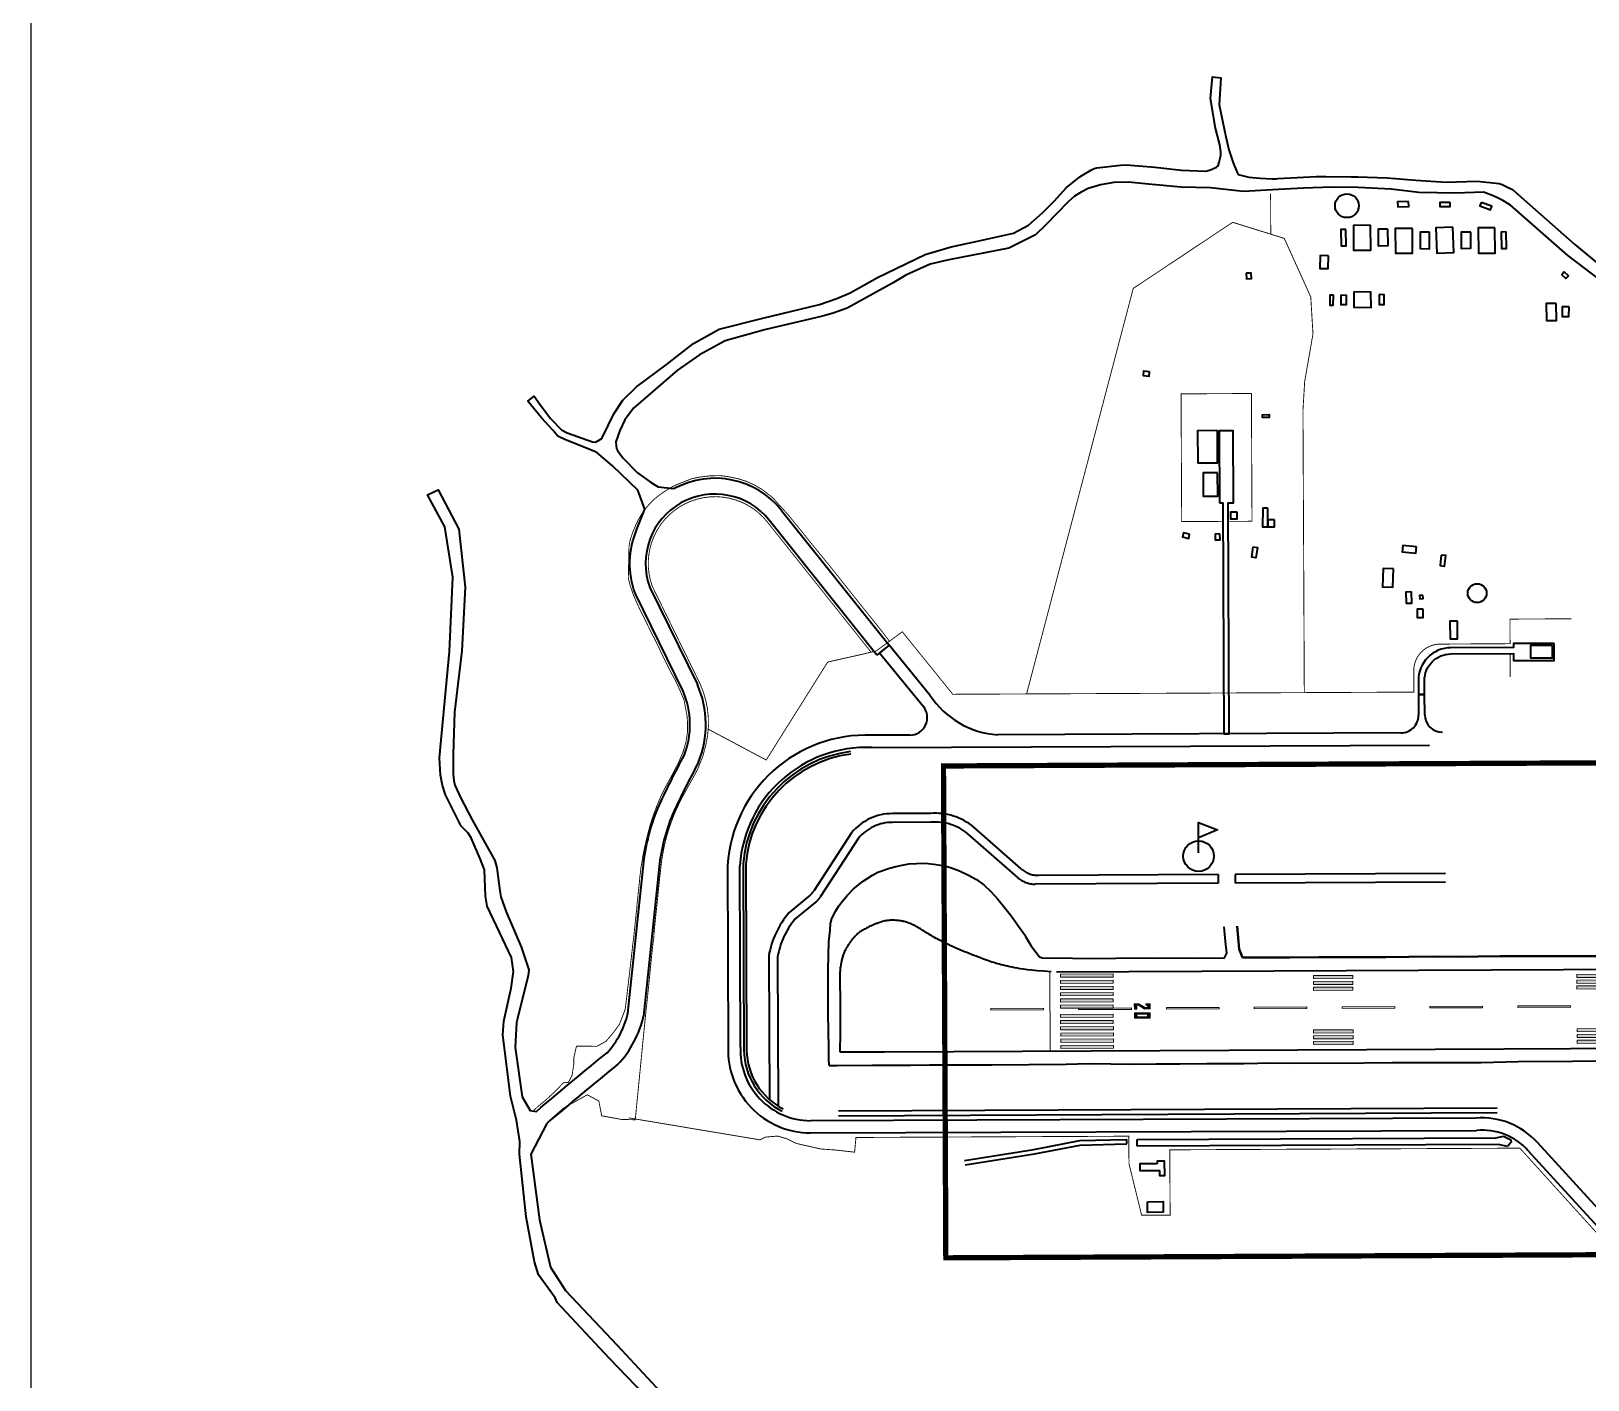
# Model space of a CAD drawing. Header units: metres. Extents: x 428 to 3974, y -4076 to 3914.
# Drawn here: x 1046.403 to 1047.17, y -4051.574 to -4050.909 of the extents above; entities that cross this region are included whole.
import ezdxf

# ---------------------------------------------------------------- set-up
doc = ezdxf.new("R2010")
doc.units = ezdxf.units.M
doc.header["$MEASUREMENT"] = 0
for name, pattern in [('CONTINOUS', [0]), ('DASHED', [0.75, 0.5, -0.25]), ('HIDDEN', [9.525, 6.35, -3.175])]:
    doc.linetypes.add(name, pattern=pattern)
for name, color, linetype, lineweight in [('C-BLDG', 253, 'Continuous', 5), ('C-CLER-AERO', 253, 'Continuous', 5), ('C-EQPM-NAVD', 253, 'Continuous', 5), ('C-FENC-AIRF-SECU', 253, 'DASHED', 0), ('C-NTWK-WATR-AIRF', 253, 'HIDDEN', 0), ('C-ROAD-AIRF', 253, 'Continuous', 5), ('C-ROAD-LAND', 253, 'Continuous', 9), ('C-RUNN', 253, 'Continuous', 5), ('C-RUNN-MARK', 253, 'Continuous', 0), ('C-RUNW-IDEN', 253, 'Continuous', 0), ('C-RUNW-MARK', 252, 'Continuous', 20), ('C-SHLD', 253, 'Continuous', 5)]:
    doc.layers.add(name, color=color, linetype=linetype, lineweight=lineweight)
doc.styles.add('ADPI R', font='swiss.ttf')
doc.linetypes.add('OLS', pattern='A,4,-2,4,-2,["OLS",ADPI R,S=1.2,R=0,X=-1.7,Y=-0.5],-2,4,-2,4,-2', length=26)

# ---------------------------------------------------------------- blocks, each defined once
blk = doc.blocks.new('Sup 2400m-flat-1')
at = {"layer": 'C-RUNW-MARK'}
h = blk.add_hatch(color=256, dxfattribs=at)
h.paths.add_polyline_path([(172.5, 19.65), (172.5, 17.85), (150, 17.85), (150, 19.65)])
h.paths.add_polyline_path([(150, 16.35), (150, 14.55), (172.5, 14.55), (172.5, 16.35)])
h.paths.add_polyline_path([(172.5, 13.05), (172.5, 11.25), (150, 11.25), (150, 13.05)])
h = blk.add_hatch(color=256, dxfattribs=at)
h.paths.add_polyline_path([(322.5, 19.65), (322.5, 17.85), (300, 17.85), (300, 19.65)])
h.paths.add_polyline_path([(300, 16.35), (300, 14.55), (322.5, 14.55), (322.5, 16.35)])
h.paths.add_polyline_path([(322.5, 13.05), (322.5, 11.25), (300, 11.25), (300, 13.05)])
h = blk.add_hatch(color=256, dxfattribs=at)
h.paths.add_polyline_path([(922.5, -13.05), (922.5, -11.25), (900, -11.25), (900, -13.05)])
h.paths.add_polyline_path([(922.5, 13.05), (922.5, 11.25), (900, 11.25), (900, 13.05)])
h.paths.add_polyline_path([(772.5, -13.05), (772.5, -11.25), (750, -11.25), (750, -13.05)])
h.paths.add_polyline_path([(772.5, 13.05), (772.5, 11.25), (750, 11.25), (750, 13.05)])
h.paths.add_polyline_path([(622.5, -16.35), (622.5, -14.55), (600, -14.55), (600, -16.35)])
h.paths.add_polyline_path([(600, -13.05), (600, -11.25), (622.5, -11.25), (622.5, -13.05)])
h.paths.add_polyline_path([(622.5, 16.35), (622.5, 14.55), (600, 14.55), (600, 16.35)])
h.paths.add_polyline_path([(600, 13.05), (600, 11.25), (622.5, 11.25), (622.5, 13.05)])
h = blk.add_hatch(color=256, dxfattribs=at)
h.paths.add_polyline_path([(172.5, -19.65), (172.5, -17.85), (150, -17.85), (150, -19.65)])
h.paths.add_polyline_path([(150, -16.35), (150, -14.55), (172.5, -14.55), (172.5, -16.35)])
h.paths.add_polyline_path([(172.5, -13.05), (172.5, -11.25), (150, -11.25), (150, -13.05)])
h = blk.add_hatch(color=256, dxfattribs=at)
h.paths.add_polyline_path([(322.5, -19.65), (322.5, -17.85), (300, -17.85), (300, -19.65)])
h.paths.add_polyline_path([(300, -16.35), (300, -14.55), (322.5, -14.55), (322.5, -16.35)])
h.paths.add_polyline_path([(322.5, -13.05), (322.5, -11.25), (300, -11.25), (300, -13.05)])
for points in [[(172.5, 19.65), (172.5, 17.85), (150, 17.85), (150, 19.65)], [(322.5, 19.65), (322.5, 17.85), (300, 17.85), (300, 19.65)], [(150, 16.35), (150, 14.55), (172.5, 14.55), (172.5, 16.35)], [(172.5, 13.05), (172.5, 11.25), (150, 11.25), (150, 13.05)], [(300, 16.35), (300, 14.55), (322.5, 14.55), (322.5, 16.35)], [(322.5, 13.05), (322.5, 11.25), (300, 11.25), (300, 13.05)], [(622.5, 16.35), (622.5, 14.55), (600, 14.55), (600, 16.35)], [(600, 13.05), (600, 11.25), (622.5, 11.25), (622.5, 13.05)], [(772.5, 13.05), (772.5, 11.25), (750, 11.25), (750, 13.05)], [(922.5, 13.05), (922.5, 11.25), (900, 11.25), (900, 13.05)], [(172.5, -13.05), (172.5, -11.25), (150, -11.25), (150, -13.05)], [(150, -16.35), (150, -14.55), (172.5, -14.55), (172.5, -16.35)], [(322.5, -13.05), (322.5, -11.25), (300, -11.25), (300, -13.05)], [(300, -16.35), (300, -14.55), (322.5, -14.55), (322.5, -16.35)], [(600, -13.05), (600, -11.25), (622.5, -11.25), (622.5, -13.05)], [(622.5, -16.35), (622.5, -14.55), (600, -14.55), (600, -16.35)], [(772.5, -13.05), (772.5, -11.25), (750, -11.25), (750, -13.05)], [(922.5, -13.05), (922.5, -11.25), (900, -11.25), (900, -13.05)], [(172.5, -19.65), (172.5, -17.85), (150, -17.85), (150, -19.65)], [(322.5, -19.65), (322.5, -17.85), (300, -17.85), (300, -19.65)]]:
    blk.add_lwpolyline(points, close=True, dxfattribs=at)
blk = doc.blocks.new('ID PISTE - 20-flat-1')
at = {"layer": 'C-RUNW-MARK'}
h = blk.add_hatch(color=256, dxfattribs=at)
h.paths.add_polyline_path([(57, -1.1), (48, -1.1), (48, -4.1), (57, -4.1)])
h.paths.add_polyline_path([(55.5, -3.3), (55.5, -1.9), (49.5, -1.9), (49.5, -3.3)], flags=16)
h.paths.add_polyline_path([(57, 4.1), (57, 1.1), (53.87, 1.1), (50.37, 3.3), (49.5, 3.3), (49.5, 1.1), (48, 1.1), (48, 4.1), (50.6, 4.1), (54.1, 1.9), (55.5, 1.9), (55.5, 3.3), (54.6, 3.3), (54.6, 4.1)])
at = {"layer": 'C-RUNW-MARK', "flags": 128}
for points in [[(57, 4.1), (57, 1.1), (53.87, 1.1), (50.37, 3.3), (49.5, 3.3), (49.5, 1.1), (48, 1.1), (48, 4.1), (50.6, 4.1), (54.1, 1.9), (55.5, 1.9), (55.5, 3.3), (54.6, 3.3), (54.6, 4.1)], [(57, -1.1), (48, -1.1), (48, -4.1), (57, -4.1)], [(55.5, -3.3), (55.5, -1.9), (49.5, -1.9), (49.5, -3.3)]]:
    blk.add_lwpolyline(points, close=True, dxfattribs=at)
blk = doc.blocks.new('*U20')
at = {"layer": 'C-RUNN-MARK'}
for points in [[(634796.71, 3066311.85), (634785.77, 3066283.92), (634786.61, 3066283.59), (634797.55, 3066311.52)], [(634778.47, 3066265.29), (634767.52, 3066237.36), (634768.36, 3066237.03), (634779.31, 3066264.97)], [(634761.06, 3066218.41), (634760.23, 3066218.74), (634749.28, 3066190.81), (634750.12, 3066190.48)], [(634742.82, 3066171.86), (634741.98, 3066172.19), (634731.04, 3066144.26), (634731.88, 3066143.93)], [(634724.58, 3066125.31), (634723.74, 3066125.64), (634712.8, 3066097.7), (634713.63, 3066097.37)], [(634706.34, 3066078.75), (634705.5, 3066079.08), (634694.55, 3066051.15), (634695.39, 3066050.82)], [(634688.09, 3066032.2), (634687.25, 3066032.53), (634676.31, 3066004.6), (634677.15, 3066004.27)]]:
    blk.add_hatch(color=256, dxfattribs=at).paths.add_polyline_path(points)
for points in [[(634796.71, 3066311.85), (634785.77, 3066283.92), (634786.61, 3066283.59), (634797.55, 3066311.52)], [(634778.47, 3066265.29), (634767.52, 3066237.36), (634768.36, 3066237.03), (634779.31, 3066264.97)], [(634760.23, 3066218.74), (634749.28, 3066190.81), (634750.12, 3066190.48), (634761.06, 3066218.41)], [(634741.98, 3066172.19), (634731.04, 3066144.26), (634731.88, 3066143.93), (634742.82, 3066171.86)], [(634723.74, 3066125.64), (634712.8, 3066097.7), (634713.63, 3066097.37), (634724.58, 3066125.31)], [(634705.5, 3066079.08), (634694.55, 3066051.15), (634695.39, 3066050.82), (634706.34, 3066078.75)], [(634687.25, 3066032.53), (634676.31, 3066004.6), (634677.15, 3066004.27), (634688.09, 3066032.2)]]:
    blk.add_lwpolyline(points, close=True, dxfattribs=at)
blk = doc.blocks.new('SEUIL 45-flat-2')
at = {"layer": 'C-RUNW-IDEN'}
h = blk.add_hatch(color=256, dxfattribs=at)
h.paths.add_polyline_path([(36, -21.18), (6, -21.18), (6, -19.41), (36, -19.41)])
h.paths.add_polyline_path([(36, -14.12), (6, -14.12), (6, -12.35), (36, -12.35)])
h.paths.add_polyline_path([(6, -10.59), (36, -10.59), (36, -8.82), (6, -8.82)])
h.paths.add_polyline_path([(36, -7.06), (6, -7.06), (6, -5.29), (36, -5.29)])
h.paths.add_polyline_path([(36, -3.53), (6, -3.53), (6, -1.76), (36, -1.76)])
h.paths.add_polyline_path([(6, -17.65), (6, -15.88), (36, -15.88), (36, -17.65)])
h.paths.add_polyline_path([(36, 21.18), (6, 21.18), (6, 19.41), (36, 19.41)])
h.paths.add_polyline_path([(36, 14.12), (6, 14.12), (6, 12.35), (36, 12.35)])
h.paths.add_polyline_path([(6, 10.59), (36, 10.59), (36, 8.82), (6, 8.82)])
h.paths.add_polyline_path([(36, 7.06), (6, 7.06), (6, 5.29), (36, 5.29)])
h.paths.add_polyline_path([(36, 3.53), (6, 3.53), (6, 1.76), (36, 1.76)])
h.paths.add_polyline_path([(6, 17.65), (6, 15.88), (36, 15.88), (36, 17.65)])
blk.add_line((0, -22.5), (0, 22.5), dxfattribs=at)
for points in [[(36, 21.18), (6, 21.18), (6, 19.41), (36, 19.41)], [(6, 17.65), (6, 15.88), (36, 15.88), (36, 17.65)], [(36, 14.12), (6, 14.12), (6, 12.35), (36, 12.35)], [(6, 10.59), (36, 10.59), (36, 8.82), (6, 8.82)], [(36, 7.06), (6, 7.06), (6, 5.29), (36, 5.29)], [(36, 3.53), (6, 3.53), (6, 1.76), (36, 1.76)], [(36, -3.53), (6, -3.53), (6, -1.76), (36, -1.76)], [(36, -7.06), (6, -7.06), (6, -5.29), (36, -5.29)], [(6, -10.59), (36, -10.59), (36, -8.82), (6, -8.82)], [(36, -14.12), (6, -14.12), (6, -12.35), (36, -12.35)], [(6, -17.65), (6, -15.88), (36, -15.88), (36, -17.65)], [(36, -21.18), (6, -21.18), (6, -19.41), (36, -19.41)]]:
    blk.add_lwpolyline(points, close=True, dxfattribs=at)

msp = doc.modelspace()

# ---------------------------------------------------------------- linework, layer by layer
msp.add_line((1046.40254, -4073.45095), (1046.40254, -4046.95648))
at = {"layer": 'C-BLDG', "lineweight": 40}
for points in [[(1047.08195, -4050.99294), (1047.07658, -4050.9931), (1047.07666, -4050.99554), (1047.08203, -4050.99538)], [(1047.10249, -4050.9934), (1047.09733, -4050.99345), (1047.09735, -4050.99542), (1047.1025, -4050.99537)], [(1047.11778, -4050.99333), (1047.11716, -4050.99504), (1047.12238, -4050.99693), (1047.123, -4050.99522)], [(1047.06326, -4051.00464), (1047.05478, -4051.00471), (1047.05488, -4051.01694), (1047.06336, -4051.01688)], [(1047.07179, -4051.00651), (1047.0669, -4051.00657), (1047.067, -4051.01469), (1047.07189, -4051.01463)], [(1047.08393, -4051.00614), (1047.07543, -4051.00614), (1047.07544, -4051.01844), (1047.08393, -4051.01843)], [(1047.10387, -4051.00552), (1047.09546, -4051.00582), (1047.09591, -4051.0184), (1047.10431, -4051.0181)], [(1047.12457, -4051.00589), (1047.11637, -4051.00592), (1047.11642, -4051.01835), (1047.12462, -4051.01832)], [(1047.05106, -4051.00666), (1047.04858, -4051.0067), (1047.04871, -4051.01482), (1047.0512, -4051.01478)], [(1047.09237, -4051.00807), (1047.08773, -4051.00804), (1047.08767, -4051.01613), (1047.0923, -4051.01616)], [(1047.1127, -4051.00795), (1047.10784, -4051.00797), (1047.10787, -4051.01599), (1047.11273, -4051.01597)], [(1047.13007, -4051.00792), (1047.12764, -4051.00797), (1047.12779, -4051.01606), (1047.13022, -4051.01602)], [(1047.04248, -4051.01962), (1047.03837, -4051.01952), (1047.03822, -4051.02587), (1047.04233, -4051.02597)], [(1047.00181, -4051.02829), (1047.00205, -4051.03104), (1047.00456, -4051.03094), (1047.0043, -4051.02819)], [(1047.15879, -4051.02765), (1047.1575, -4051.02898), (1047.15949, -4051.0309), (1047.16078, -4051.02957)], [(1047.04492, -4051.0391), (1047.04313, -4051.03908), (1047.04306, -4051.04396), (1047.04485, -4051.04394)], [(1047.04877, -4051.03899), (1047.05127, -4051.03904), (1047.05116, -4051.04393), (1047.04868, -4051.04388)], [(1047.05495, -4051.03751), (1047.05505, -4051.04501), (1047.06352, -4051.04516), (1047.06342, -4051.03766)], [(1047.06739, -4051.03879), (1047.0674, -4051.04367), (1047.06992, -4051.04373), (1047.06991, -4051.03885)], [(1047.15481, -4051.0432), (1047.14985, -4051.04324), (1047.14993, -4051.05157), (1047.15489, -4051.05152)], [(1047.16111, -4051.04488), (1047.15771, -4051.04487), (1047.1577, -4051.04958), (1047.1611, -4051.04959)], [(1046.95409, -4051.07666), (1046.95388, -4051.07914), (1046.95114, -4051.07891), (1046.95135, -4051.07637)], [(1047.00995, -4051.09806), (1047.01325, -4051.09801), (1047.01325, -4051.0994), (1047.00995, -4051.09944), (1047.00993, -4051.09806)], [(1046.98768, -4051.10588), (1046.97789, -4051.10598), (1046.97796, -4051.12184), (1046.98776, -4051.12173)], [(1046.98777, -4051.12667), (1046.98058, -4051.12674), (1046.98066, -4051.13827), (1046.98785, -4051.1382)], [(1047.01261, -4051.14415), (1047.01002, -4051.1441), (1047.00997, -4051.15327), (1047.01256, -4051.15332)], [(1046.99735, -4051.14613), (1046.9941, -4051.14618), (1046.9941, -4051.1494), (1046.99735, -4051.14936)], [(1047.01578, -4051.14997), (1047.01258, -4051.14997), (1047.01256, -4051.15332), (1047.01578, -4051.15333)], [(1046.97398, -4051.157), (1046.97102, -4051.1563), (1046.97054, -4051.15832), (1046.9735, -4051.15902), (1046.97398, -4051.157)], [(1046.98894, -4051.15687), (1046.9866, -4051.15688), (1046.98662, -4051.1597), (1046.98896, -4051.15969)], [(1047.00538, -4051.16318), (1047.00745, -4051.16349), (1047.0067, -4051.16863), (1047.00463, -4051.16833)], [(1047.0858, -4051.16326), (1047.07911, -4051.16263), (1047.07882, -4051.16567), (1047.08551, -4051.16631)], [(1047.09808, -4051.16733), (1047.09757, -4051.17247), (1047.09976, -4051.17269), (1047.10027, -4051.16755)], [(1047.07449, -4051.174), (1047.0694, -4051.17385), (1047.06912, -4051.18295), (1047.07421, -4051.1831)], [(1047.08339, -4051.18542), (1047.08057, -4051.18551), (1047.08075, -4051.19107), (1047.08357, -4051.19098)], [(1047.08896, -4051.18709), (1047.08742, -4051.18724), (1047.08758, -4051.18884), (1047.08912, -4051.18869)], [(1047.08915, -4051.194), (1047.08624, -4051.194), (1047.08624, -4051.19814), (1047.08915, -4051.19814)], [(1047.10604, -4051.19988), (1047.1024, -4051.19989), (1047.10242, -4051.20851), (1047.10606, -4051.20851)], [(1047.15289, -4051.21189), (1047.14205, -4051.21195), (1047.1421, -4051.21799), (1047.15293, -4051.21792)], [(1046.95793, -4051.4675), (1046.94943, -4051.46757), (1046.94946, -4051.47086), (1046.95918, -4051.47079), (1046.95919, -4051.47321), (1046.96167, -4051.47319), (1046.9616, -4051.46616), (1046.95792, -4051.4662)], [(1046.95313, -4051.48628), (1046.96089, -4051.48614), (1046.96098, -4051.49129), (1046.95322, -4051.49143)]]:
    msp.add_lwpolyline(points, close=True, dxfattribs=at)
for centre, radius in [((1047.05157, -4050.99497), 0.00588), ((1047.1158, -4051.18607), 0.00464)]:
    msp.add_circle(centre, radius, dxfattribs=at)
at = {"layer": 'C-CLER-AERO', "linetype": 'OLS', "lineweight": 40, "const_width": 0.0026, "flags": 128}
msp.add_lwpolyline([(1046.85256, -4051.27128), (1049.49505, -4051.25876), (1049.49624, -4051.50134), (1046.85371, -4051.51387), (1046.85256, -4051.27128)], close=True, dxfattribs=at)
at = {"layer": 'C-CLER-AERO', "linetype": 'OLS', "lineweight": 40, "ltscale": 5, "const_width": 0.0026, "flags": 128}
msp.add_lwpolyline([(1046.85374, -4051.51387), (1046.85256, -4051.27128)], dxfattribs=at)
at = {"layer": 'C-EQPM-NAVD', "linetype": 'CONTINOUS', "lineweight": 40, "ltscale": 2}
msp.add_lwpolyline([(1046.9784, -4051.31414), (1046.97833, -4051.29915), (1046.98773, -4051.30286), (1046.97836, -4051.30665)], dxfattribs=at)
msp.add_circle((1046.9784, -4051.31574), 0.00754, dxfattribs=at)
at = {"layer": 'C-FENC-AIRF-SECU', "lineweight": 40, "ltscale": 0.2, "const_width": 0.000433, "flags": 128}
for points in [[(1047.0139, -4050.98904), (1047.014, -4051.00901)], [(1046.89355, -4051.23576), (1046.94617, -4051.03575), (1046.99521, -4051.00315), (1047.02067, -4051.01109), (1047.03372, -4051.03996), (1047.03482, -4051.05815), (1047.03073, -4051.08161), (1047.02988, -4051.09579), (1047.03054, -4051.23527)], [(1046.99042, -4051.15065), (1046.97005, -4051.15075), (1046.96975, -4051.08776), (1047.00444, -4051.08759), (1047.00474, -4051.15059), (1046.99285, -4051.15065)], [(1046.82592, -4051.20977), (1046.82579, -4051.2096), (1046.82251, -4051.2053), (1046.81797, -4051.19961), (1046.81431, -4051.19501), (1046.81036, -4051.19012), (1046.80531, -4051.18377), (1046.79834, -4051.17498), (1046.79356, -4051.16908), (1046.78638, -4051.16032), (1046.78333, -4051.15647), (1046.77588, -4051.14733), (1046.76814, -4051.13881), (1046.76306, -4051.1349), (1046.75906, -4051.13258), (1046.75518, -4051.13086), (1046.7512, -4051.12959), (1046.74611, -4051.12856), (1046.74237, -4051.12808), (1046.73708, -4051.12821), (1046.73207, -4051.12885), (1046.72816, -4051.12966), (1046.72545, -4051.1308), (1046.72153, -4051.13232), (1046.71914, -4051.13339), (1046.71528, -4051.13573)], [(1046.70059, -4051.15295), (1046.70059, -4051.15295), (1046.69931, -4051.15599), (1046.698, -4051.15994), (1046.69743, -4051.16306), (1046.69711, -4051.17865), (1046.69791, -4051.1819), (1046.69956, -4051.18685), (1046.70162, -4051.19159), (1046.70393, -4051.19637), (1046.70623, -4051.20099), (1046.70857, -4051.20573), (1046.71097, -4051.21038), (1046.7132, -4051.21514), (1046.71555, -4051.21983), (1046.71781, -4051.22449), (1046.72035, -4051.22912), (1046.72251, -4051.23383), (1046.72458, -4051.23876), (1046.72606, -4051.24643), (1046.72625, -4051.24905), (1046.72635, -4051.25436), (1046.7255, -4051.25965), (1046.72403, -4051.26461), (1046.72187, -4051.26956), (1046.71945, -4051.27434), (1046.71569, -4051.28119), (1046.71332, -4051.28591), (1046.71126, -4051.29078), (1046.70941, -4051.29562), (1046.70784, -4051.30052), (1046.70651, -4051.30558), (1046.70532, -4051.31052), (1046.70478, -4051.31324), (1046.70423, -4051.31598), (1046.70388, -4051.3184), (1046.70333, -4051.3214), (1046.7031, -4051.32357), (1046.70276, -4051.32621), (1046.70256, -4051.32881), (1046.70196, -4051.33403), (1046.70175, -4051.33659), (1046.70142, -4051.33919), (1046.70124, -4051.34183), (1046.70094, -4051.34448), (1046.70039, -4051.34961), (1046.69987, -4051.35488), (1046.69921, -4051.36005), (1046.69864, -4051.36532), (1046.69803, -4051.37056), (1046.69743, -4051.37571), (1046.69679, -4051.38097), (1046.6962, -4051.38617), (1046.69554, -4051.39138), (1046.69272, -4051.39873), (1046.6896, -4051.40295), (1046.68613, -4051.40707), (1046.68157, -4051.40956), (1046.67154, -4051.40943)], [(1046.79544, -4051.22002), (1046.76511, -4051.26835), (1046.7363, -4051.25301)], [(1047.13212, -4051.22744), (1047.13206, -4051.21588)], [(1046.70052, -4051.44579), (1046.70439, -4051.40635), (1046.70503, -4051.39996), (1046.70545, -4051.39582), (1046.70586, -4051.39163), (1046.70628, -4051.38804), (1046.70682, -4051.38277), (1046.70731, -4051.3781), (1046.70776, -4051.37353), (1046.70826, -4051.36829), (1046.70878, -4051.36321), (1046.70923, -4051.35906), (1046.70971, -4051.35592), (1046.70982, -4051.35327), (1046.71051, -4051.34636), (1046.71112, -4051.34081), (1046.71153, -4051.33672), (1046.712, -4051.33207), (1046.71253, -4051.32683), (1046.71358, -4051.31774), (1046.71456, -4051.31218), (1046.71564, -4051.30736), (1046.71717, -4051.30213), (1046.71919, -4051.29656), (1046.72079, -4051.29269), (1046.72303, -4051.28799), (1046.72618, -4051.28217), (1046.72941, -4051.27645), (1046.73117, -4051.27312), (1046.73382, -4051.26667), (1046.73542, -4051.26057)], [(1046.67154, -4051.40943), (1046.67024, -4051.41516), (1046.67018, -4051.41864), (1046.66933, -4051.42402), (1046.66752, -4051.42731), (1046.66507, -4051.42757), (1046.66107, -4051.43173), (1046.65615, -4051.43629), (1046.65276, -4051.43899), (1046.65105, -4051.4406), (1046.65049, -4051.44095)], [(1046.65721, -4051.44691), (1046.66526, -4051.43994), (1046.67686, -4051.43346), (1046.68254, -4051.43649), (1046.68398, -4051.44383), (1046.69363, -4051.44559), (1046.70052, -4051.44579)], [(1047.20052, -4051.52999), (1047.13687, -4051.45978), (1046.96416, -4051.4606), (1046.96436, -4051.4928), (1046.9503, -4051.49287), (1046.94405, -4051.46738), (1046.94399, -4051.45388), (1046.80938, -4051.45451), (1046.80874, -4051.46175), (1046.79881, -4051.46065), (1046.79211, -4051.4602), (1046.78287, -4051.45811), (1046.78004, -4051.45747), (1046.77542, -4051.45519), (1046.77076, -4051.45381), (1046.76474, -4051.45433), (1046.7621, -4051.45568), (1046.69727, -4051.44485)]]:
    msp.add_lwpolyline(points, dxfattribs=at)
for points in [[(1046.70059, -4051.15295, -0.160558), (1046.71528, -4051.13573, -0.277427)], [(1046.81686, -4051.21517), (1046.76562, -4051.15088, 0.850716), (1046.70894, -4051.18273), (1046.73236, -4051.23048)], [(1046.79544, -4051.22002), (1046.8114, -4051.21645), (1046.81937, -4051.21458), (1046.83226, -4051.20511), (1046.85715, -4051.23593), (1047.0846, -4051.23485), (1047.08455, -4051.22424, -0.413852), (1047.09747, -4051.21119), (1047.13204, -4051.21098), (1047.13198, -4051.19885), (1047.16226, -4051.19871)], [(1046.73542, -4051.26057, 0.167366), (1046.73236, -4051.23048, -1.555973)]]:
    msp.add_lwpolyline(points, format="xyb", dxfattribs=at)
at = {"layer": 'C-NTWK-WATR-AIRF', "lineweight": 40}
for points in [[(1046.80665, -4051.26417, 0.355788), (1046.75372, -4051.31966), (1046.75415, -4051.41143, 0.278792), (1046.77296, -4051.44158, -4.011303)], [(1046.80682, -4051.26546, 0.355534), (1046.75502, -4051.31971), (1046.75545, -4051.41142, 0.278743), (1046.77355, -4051.44042, 0.278743)], [(1046.98798, -4051.32482), (1046.89945, -4051.32523, -0.183633), (1046.8908, -4051.32199), (1046.86745, -4051.30144, 0.197967), (1046.84619, -4051.29472), (1046.82735, -4051.29478, 0.225581), (1046.80721, -4051.30428), (1046.78871, -4051.33274, -0.07778), (1046.78603, -4051.33573), (1046.77631, -4051.34366, 0.129313), (1046.76636, -4051.36487), (1046.7667, -4051.43579)], [(1046.988, -4051.32915), (1046.89783, -4051.32957, -0.183633), (1046.88918, -4051.32633), (1046.86463, -4051.30473, 0.199195), (1046.84638, -4051.29905), (1046.82735, -4051.29911, 0.222976), (1046.81071, -4051.30685), (1046.79197, -4051.33567, -0.07778), (1046.78929, -4051.33866), (1046.77937, -4051.34675, 0.124443), (1046.7707, -4051.36526), (1046.77105, -4051.43901)]]:
    msp.add_lwpolyline(points, format="xyb", dxfattribs=at)
for points in [[(1046.98798, -4051.32482), (1046.988, -4051.32915)], [(1047.10015, -4051.32428), (1046.99641, -4051.32478)], [(1046.99641, -4051.32478), (1046.99643, -4051.32911)], [(1047.10017, -4051.32862), (1046.99643, -4051.32911)], [(1046.80079, -4051.44136), (1047.12569, -4051.43983)], [(1046.80081, -4051.44379), (1047.1257, -4051.44225)], [(1046.86285, -4051.46586), (1046.89709, -4051.46048), (1046.91975, -4051.45606), (1046.9428, -4051.45548), (1046.94296, -4051.45548)], [(1046.86319, -4051.468), (1046.89746, -4051.46261), (1046.91998, -4051.45822), (1046.94284, -4051.45764), (1046.94297, -4051.45764)], [(1046.94297, -4051.45764), (1046.94296, -4051.45548)]]:
    msp.add_lwpolyline(points, dxfattribs=at)
msp.add_lwpolyline([(1046.94811, -4051.45545), (1047.12495, -4051.45461), (1047.12875, -4051.45381), (1047.13247, -4051.45572), (1047.13264, -4051.45676), (1047.1307, -4051.45889), (1047.12624, -4051.45794), (1046.94812, -4051.45879), (1046.94811, -4051.45545)], close=True, dxfattribs=at)
at = {"layer": 'C-ROAD-AIRF', "lineweight": 40}
for p, q in [((1046.82572, -4051.2117), (1046.82098, -4051.21548)), ((1046.84588, -4051.23631), (1046.82572, -4051.2117)), ((1046.82098, -4051.21548), (1046.84264, -4051.24191)), ((1047.08988, -4051.23598), (1047.08685, -4051.236)), ((1047.08685, -4051.236), (1047.08689, -4051.24627)), ((1047.08993, -4051.24604), (1047.08988, -4051.23598)), ((1046.83597, -4051.25607), (1046.81739, -4051.25615)), ((1047.07827, -4051.25498), (1046.87924, -4051.25588)), ((1046.81727, -4051.26221), (1047.09234, -4051.26098)), ((1046.74606, -4051.3203), (1046.74634, -4051.4098)), ((1046.7524, -4051.40992), (1046.75212, -4051.32049)), ((1046.78691, -4051.4523), (1047.11543, -4051.45108)), ((1047.11513, -4051.44501), (1046.78692, -4051.44623)), ((1047.21218, -4051.52993), (1047.14551, -4051.45703)), ((1047.141, -4051.46109), (1047.204, -4051.52997))]:
    msp.add_line(p, q, dxfattribs=at)
msp.add_lwpolyline([(1046.98865, -4051.14158), (1046.99034, -4051.14157), (1046.99088, -4051.25537), (1046.99348, -4051.25536), (1046.99294, -4051.14156), (1046.99558, -4051.14155), (1046.99558, -4051.14068), (1046.99541, -4051.10602), (1046.98848, -4051.10606), (1046.98865, -4051.14158)], close=True, dxfattribs=at)
msp.add_lwpolyline([(1047.15374, -4051.21082), (1047.1337, -4051.21091), (1047.13371, -4051.21284), (1047.10277, -4051.21299, 0.414214), (1047.08681, -4051.22909), (1047.08685, -4051.236), (1047.08988, -4051.23598), (1047.08985, -4051.22908, -0.414214), (1047.10278, -4051.21602), (1047.13373, -4051.21588), (1047.13374, -4051.21934), (1047.15378, -4051.21925)], format="xyb", close=True, dxfattribs=at)
for centre, radius, start, end in [((1046.88203, -4051.21292), 0.04305, 212.9078, 266.28313), ((1046.83593, -4051.2474), 0.00866, 270.27146, 39.32902), ((1047.07823, -4051.24632), 0.00866, 270.25684, 0.27144), ((1047.0986, -4051.246), 0.00867, 180.29167, 270.22273), ((1046.81445, -4051.32462), 0.06853, 87.54211, 176.38502), ((1046.81445, -4051.32462), 0.06247, 87.41341, 176.20511), ((1046.78718, -4051.41143), 0.04087, 177.72111, 269.62235), ((1046.78718, -4051.41143), 0.03481, 177.51563, 269.57286), ((1047.11839, -4051.48118), 0.03631, 41.68377, 95.14836), ((1047.11839, -4051.48118), 0.03025, 41.61075, 95.6209)]:
    msp.add_arc(centre, radius, start, end, dxfattribs=at)
at = {"layer": 'C-ROAD-LAND', "lineweight": 40}
for p, q in [((1046.93663, -4050.98351), (1046.93, -4050.98462)), ((1046.94382, -4050.98343), (1046.93663, -4050.98351)), ((1046.95361, -4050.98437), (1046.94382, -4050.98343)), ((1046.9172, -4050.99022), (1046.91413, -4050.99313)), ((1046.92048, -4050.98822), (1046.9172, -4050.99022)), ((1046.92389, -4050.98645), (1046.92048, -4050.98822)), ((1046.93, -4050.98462), (1046.92389, -4050.98645)), ((1046.96982, -4050.98579), (1046.95361, -4050.98437)), ((1046.98432, -4050.98613), (1046.96982, -4050.98579)), ((1047.00062, -4050.98793), (1046.98432, -4050.98613)), ((1047.01491, -4050.98721), (1047.00062, -4050.98793)), ((1047.03002, -4050.98627), (1047.01491, -4050.98721)), ((1047.04422, -4050.98575), (1047.03002, -4050.98627)), ((1047.05703, -4050.986), (1047.04422, -4050.98575)), ((1047.07342, -4050.98688), (1047.05703, -4050.986)), ((1047.08711, -4050.98848), (1047.07342, -4050.98688)), ((1047.10511, -4050.98883), (1047.08711, -4050.98848)), ((1047.11907, -4050.98824), (1047.10511, -4050.98883)), ((1047.12108, -4050.98904), (1047.11907, -4050.98824)), ((1047.12291, -4050.98973), (1047.12108, -4050.98904)), ((1047.12556, -4050.99088), (1047.12291, -4050.98973)), ((1047.12851, -4050.9924), (1047.12556, -4050.99088)), ((1046.91413, -4050.99313), (1046.90289, -4051.00457)), ((1047.13227, -4050.99472), (1047.12851, -4050.9924)), ((1047.16042, -4051.01929), (1047.13227, -4050.99472)), ((1046.90289, -4051.00457), (1046.898, -4051.00925)), ((1046.898, -4051.00925), (1046.88479, -4051.01592)), ((1046.85515, -4051.02167), (1046.84603, -4051.02377)), ((1046.88479, -4051.01592), (1046.85515, -4051.02167)), ((1047.18432, -4051.03756), (1047.16042, -4051.01929)), ((1046.834, -4051.02923), (1046.82742, -4051.03321)), ((1046.84603, -4051.02377), (1046.834, -4051.02923)), ((1046.82742, -4051.03321), (1046.80499, -4051.04542)), ((1046.79292, -4051.04942), (1046.76429, -4051.05625)), ((1046.79808, -4051.04804), (1046.79292, -4051.04942)), ((1046.80499, -4051.04542), (1046.79808, -4051.04804)), ((1046.76429, -4051.05625), (1046.74494, -4051.06153)), ((1046.74494, -4051.06153), (1046.73223, -4051.06851)), ((1046.73223, -4051.06851), (1046.72138, -4051.0761)), ((1046.72138, -4051.0761), (1046.6996, -4051.09489)), ((1046.6996, -4051.09489), (1046.69544, -4051.1005)), ((1046.69289, -4051.10582), (1046.69102, -4051.11136)), ((1046.69544, -4051.1005), (1046.69289, -4051.10582)), ((1046.69102, -4051.11136), (1046.69107, -4051.11334)), ((1046.69107, -4051.11334), (1046.69132, -4051.11466)), ((1046.69132, -4051.11466), (1046.69173, -4051.11575)), ((1046.69173, -4051.11575), (1046.69434, -4051.11926)), ((1046.69434, -4051.11926), (1046.70155, -4051.12666)), ((1046.70155, -4051.12666), (1046.70848, -4051.13167)), ((1046.70848, -4051.13167), (1046.71187, -4051.13364)), ((1046.71187, -4051.13364), (1046.71936, -4051.13438)), ((1046.71936, -4051.13438), (1046.72005, -4051.13435)), ((1046.81963, -4051.21656), (1046.76664, -4051.15007)), ((1046.77273, -4051.14521), (1046.82572, -4051.2117)), ((1046.70774, -4051.18324), (1046.73119, -4051.23105)), ((1046.82572, -4051.2117), (1046.81963, -4051.21656)), ((1046.71249, -4051.31944), (1046.70459, -4051.39466)), ((1046.65692, -4051.44756), (1046.64909, -4051.46271)), ((1046.64909, -4051.46271), (1046.65323, -4051.49517)), ((1046.65323, -4051.49517), (1046.65736, -4051.51293)), ((1046.65736, -4051.51293), (1046.65872, -4051.51854)), ((1046.65872, -4051.51854), (1046.66609, -4051.52991)), ((1046.66609, -4051.52991), (1046.69157, -4051.55697)), ((1046.69157, -4051.55697), (1046.72478, -4051.59259))]:
    msp.add_line(p, q, dxfattribs=at)
msp.add_lwpolyline([(1046.72197, -4051.59905), (1046.68777, -4051.56354), (1046.66208, -4051.53583), (1046.66103, -4051.53366), (1046.65274, -4051.52233), (1046.65085, -4051.51584), (1046.6467, -4051.4936), (1046.64349, -4051.46269), (1046.64363, -4051.45646), (1046.64195, -4051.44603), (1046.639, -4051.43417), (1046.6359, -4051.40911), (1046.63524, -4051.40398), (1046.63576, -4051.39721), (1046.63939, -4051.38083), (1046.64053, -4051.37261), (1046.63948, -4051.36576), (1046.63349, -4051.35326), (1046.62745, -4051.34038), (1046.62666, -4051.33544), (1046.62613, -4051.32245), (1046.6242, -4051.31744), (1046.61965, -4051.30674), (1046.61814, -4051.30449), (1046.61632, -4051.30262), (1046.61467, -4051.30099), (1046.60696, -4051.28549), (1046.60548, -4051.28089), (1046.60446, -4051.2758), (1046.60402, -4051.26733), (1046.60897, -4051.21486), (1046.61049, -4051.1782), (1046.60655, -4051.15333), (1046.59798, -4051.13748), (1046.6033, -4051.13504), (1046.61346, -4051.15453), (1046.61662, -4051.18303), (1046.61505, -4051.21453), (1046.61139, -4051.24482), (1046.61075, -4051.26543), (1046.61075, -4051.27527), (1046.61103, -4051.27846), (1046.61149, -4051.28067), (1046.61455, -4051.28718), (1046.62, -4051.29777), (1046.63126, -4051.31793), (1046.63219, -4051.32158), (1046.63367, -4051.33288), (1046.63429, -4051.33587), (1046.63681, -4051.34316), (1046.64422, -4051.36052), (1046.64798, -4051.37186), (1046.64763, -4051.37457), (1046.6424, -4051.39588), (1046.64197, -4051.39788), (1046.64128, -4051.41012), (1046.64468, -4051.4344), (1046.64874, -4051.44116), (1046.65185, -4051.44163), (1046.65185, -4051.44163), (1046.65185, -4051.44163), (1046.65185, -4051.44163, -0.007452), (1046.68666, -4051.4127, 0.129303), (1046.69689, -4051.39338), (1046.70474, -4051.31855, -0.070954), (1046.71241, -4051.29053, -0.015194), (1046.72468, -4051.26614, 0.196368), (1046.72411, -4051.23431), (1046.70058, -4051.18633, -0.196569), (1046.70138, -4051.15453), (1046.70526, -4051.14467), (1046.70176, -4051.13528), (1046.68922, -4051.12322), (1046.68157, -4051.1167), (1046.67811, -4051.11516), (1046.66617, -4051.11037), (1046.66239, -4051.10855), (1046.65986, -4051.10568), (1046.65432, -4051.09952), (1046.64752, -4051.09138), (1046.65071, -4051.08888), (1046.6534, -4051.09292), (1046.6588, -4051.09991), (1046.66413, -4051.10553), (1046.66702, -4051.10691), (1046.67949, -4051.1115), (1046.68069, -4051.11156), (1046.68125, -4051.11135), (1046.68323, -4051.11026), (1046.68409, -4051.10974), (1046.68437, -4051.10914), (1046.68989, -4051.09759), (1046.69434, -4051.09093), (1046.70117, -4051.08423), (1046.71582, -4051.07348), (1046.72925, -4051.06292), (1046.74192, -4051.05583), (1046.76338, -4051.05049), (1046.79145, -4051.0437), (1046.8, -4051.04069), (1046.80646, -4051.03793), (1046.81996, -4051.03036), (1046.84349, -4051.01895), (1046.85636, -4051.01519), (1046.86942, -4051.01244), (1046.8871, -4051.00848), (1046.89447, -4051.00454), (1046.9016, -4050.99825), (1046.90738, -4050.99256), (1046.913, -4050.9862), (1046.91983, -4050.98065), (1046.92106, -4050.97989), (1046.92565, -4050.97728), (1046.92692, -4050.97663), (1046.9282, -4050.97631), (1046.93992, -4050.97492), (1046.94279, -4050.97479), (1046.95678, -4050.97598), (1046.9699, -4050.97746), (1046.98198, -4050.97799), (1046.98429, -4050.97724), (1046.98583, -4050.97665), (1046.98715, -4050.97596), (1046.98802, -4050.97537), (1046.9886, -4050.97343), (1046.98933, -4050.97015), (1046.98941, -4050.96844), (1046.98884, -4050.96492), (1046.98667, -4050.95667), (1046.98424, -4050.94202), (1046.98531, -4050.93134), (1046.98936, -4050.93198), (1046.98858, -4050.94517), (1046.99184, -4050.96104), (1046.99334, -4050.96739), (1046.99545, -4050.9739), (1046.9973, -4050.97831), (1046.99784, -4050.97955), (1046.99982, -4050.98007), (1047.00325, -4050.9809), (1047.00879, -4050.98137), (1047.01453, -4050.98168), (1047.01671, -4050.98167), (1047.01751, -4050.98162), (1047.03651, -4050.9806), (1047.04108, -4050.98063), (1047.05363, -4050.98079), (1047.05699, -4050.98074), (1047.0714, -4050.98126), (1047.08552, -4050.98244), (1047.10048, -4050.98336), (1047.11584, -4050.98284), (1047.12665, -4050.98402), (1047.12806, -4050.9845), (1047.13076, -4050.98577), (1047.13323, -4050.98694), (1047.16393, -4051.01406), (1047.1869, -4051.03307)], format="xyb", dxfattribs=at)
for centre, radius, start, end in [((1046.73987, -4051.17141), 0.04203, 38.55477, 118.1357), ((1046.73987, -4051.17141), 0.03423, 38.55477, 200.22369), ((1046.68544, -4051.25093), 0.04988, 338.21806, 23.4861), ((1047.11984, -4051.48026), 0.44165, 151.48765, 155.01689), ((1046.80678, -4051.33141), 0.09504, 156.64275, 172.7664), ((1046.65504, -4051.3836), 0.05077, 316.69966, 347.42527), ((1047.63987, -4052.59504), 1.51093, 128.8548, 130.58371)]:
    msp.add_arc(centre, radius, start, end, dxfattribs=at)
at = {"layer": 'C-RUNN', "lineweight": 40, "ltscale": 0.1}
msp.add_lwpolyline([(1046.90574, -4051.37284), (1046.902, -4051.37256), (1046.89884, -4051.37229), (1046.89618, -4051.37203), (1046.89394, -4051.37178), (1046.89205, -4051.37153), (1046.89044, -4051.37129), (1046.88902, -4051.37105), (1046.88773, -4051.37081), (1046.8865, -4051.37056), (1046.88532, -4051.37032), (1046.8842, -4051.37008), (1046.88312, -4051.36983), (1046.88208, -4051.36958), (1046.88107, -4051.36933), (1046.88011, -4051.36907), (1046.87917, -4051.3688), (1046.87826, -4051.36853), (1046.87736, -4051.36826), (1046.87648, -4051.36797), (1046.87559, -4051.36767), (1046.87469, -4051.36736), (1046.87378, -4051.36704), (1046.87283, -4051.36669), (1046.87185, -4051.36633), (1046.87083, -4051.36596), (1046.86977, -4051.36556), (1046.86868, -4051.36515), (1046.86756, -4051.36472), (1046.86642, -4051.36428), (1046.86527, -4051.36383), (1046.86411, -4051.36336), (1046.86295, -4051.36289), (1046.86179, -4051.3624), (1046.86063, -4051.36191), (1046.85949, -4051.36141), (1046.85836, -4051.36091), (1046.85726, -4051.36041), (1046.85618, -4051.35992), (1046.85514, -4051.35943), (1046.85414, -4051.35895), (1046.85318, -4051.35849), (1046.85226, -4051.35803), (1046.85138, -4051.35759), (1046.85054, -4051.35715), (1046.84973, -4051.35673), (1046.84896, -4051.35631), (1046.84821, -4051.35589), (1046.84749, -4051.35549), (1046.8468, -4051.35508), (1046.84612, -4051.35468), (1046.84546, -4051.35428), (1046.84482, -4051.35389), (1046.84419, -4051.3535), (1046.84358, -4051.35312), (1046.84297, -4051.35275, 0.000474), (1046.84297, -4051.35274), (1046.84237, -4051.35238, 0.001013), (1046.84237, -4051.35237), (1046.84178, -4051.35201, 0.001473), (1046.84177, -4051.35201), (1046.84119, -4051.35166, 0.001931), (1046.84119, -4051.35165), (1046.84061, -4051.35131, 0.002413), (1046.8406, -4051.35131), (1046.84003, -4051.35098, 0.00292), (1046.84002, -4051.35097), (1046.83946, -4051.35065, 0.003456), (1046.83944, -4051.35064), (1046.83889, -4051.35034, 0.004021), (1046.83887, -4051.35033), (1046.83832, -4051.35004, 0.004617), (1046.83829, -4051.35003), (1046.83775, -4051.34975, 0.005195), (1046.83772, -4051.34974), (1046.83718, -4051.34948, 0.005594), (1046.83716, -4051.34947), (1046.83662, -4051.34923, 0.005937), (1046.83659, -4051.34921), (1046.83605, -4051.34899, 0.006267), (1046.83602, -4051.34897), (1046.83549, -4051.34876, 0.006578), (1046.83546, -4051.34875), (1046.83492, -4051.34856, 0.006864), (1046.83489, -4051.34855), (1046.83435, -4051.34837, 0.00712), (1046.83432, -4051.34836), (1046.83378, -4051.3482, 0.007341), (1046.83375, -4051.34819), (1046.83321, -4051.34804, 0.007453), (1046.83317, -4051.34803), (1046.83264, -4051.34791, 0.00726), (1046.8326, -4051.3479), (1046.83206, -4051.34779, 0.006984), (1046.83202, -4051.34778), (1046.83148, -4051.34768, 0.006699), (1046.83145, -4051.34768), (1046.8309, -4051.3476, 0.006406), (1046.83087, -4051.34759), (1046.83033, -4051.34752, 0.006108), (1046.83029, -4051.34752), (1046.82975, -4051.34747, 0.005807), (1046.82972, -4051.34746), (1046.82917, -4051.34742, 0.005505), (1046.82914, -4051.34742), (1046.82859, -4051.34739, 0.005382), (1046.82856, -4051.34739), (1046.82801, -4051.34737, 0.005959), (1046.82798, -4051.34737), (1046.82743, -4051.34737, 0.006662), (1046.8274, -4051.34737), (1046.82684, -4051.34738, 0.007293), (1046.8268, -4051.34738), (1046.82624, -4051.34741, 0.00784), (1046.8262, -4051.34741), (1046.82564, -4051.34745, 0.00829), (1046.82559, -4051.34746), (1046.82502, -4051.34752, 0.008637), (1046.82497, -4051.34753), (1046.82439, -4051.34761, 0.008876), (1046.82435, -4051.34762), (1046.82375, -4051.34773, 0.008847), (1046.82371, -4051.34774), (1046.8231, -4051.34787, 0.008152), (1046.82306, -4051.34788), (1046.82245, -4051.34804, 0.007388), (1046.82241, -4051.34805), (1046.82179, -4051.34823, 0.006717), (1046.82175, -4051.34824), (1046.82112, -4051.34844, 0.006125), (1046.82109, -4051.34845), (1046.82045, -4051.34867, 0.005603), (1046.82042, -4051.34868), (1046.81978, -4051.34891, 0.00514), (1046.81976, -4051.34892), (1046.81911, -4051.34918, 0.004729), (1046.81909, -4051.34919), (1046.81844, -4051.34946, 0.004327), (1046.81842, -4051.34946), (1046.81777, -4051.34975, 0.003846), (1046.81775, -4051.34976), (1046.8171, -4051.35005, 0.003426), (1046.81709, -4051.35006), (1046.81645, -4051.35036, 0.003088), (1046.81643, -4051.35036), (1046.81581, -4051.35066, 0.002818), (1046.8158, -4051.35067), (1046.8152, -4051.35097, 0.002607), (1046.81518, -4051.35098), (1046.81461, -4051.35127, 0.002451), (1046.8146, -4051.35128), (1046.81405, -4051.35157, 0.00235), (1046.81404, -4051.35157), (1046.81352, -4051.35185, 0.002491), (1046.81351, -4051.35185), (1046.81304, -4051.35211, 0.003454), (1046.81302, -4051.35212), (1046.81259, -4051.35237, 0.004713), (1046.81257, -4051.35238), (1046.81216, -4051.35262, 0.006017), (1046.81213, -4051.35264), (1046.81175, -4051.35288, 0.007253), (1046.81172, -4051.3529), (1046.81136, -4051.35314, 0.008282), (1046.81132, -4051.35316), (1046.81098, -4051.35341, 0.008974), (1046.81094, -4051.35344), (1046.81061, -4051.3537, 0.009236), (1046.81057, -4051.35373), (1046.81024, -4051.354, 0.009057), (1046.81021, -4051.35403), (1046.80988, -4051.35432, 0.008609), (1046.80985, -4051.35435), (1046.80952, -4051.35467, 0.008043), (1046.80949, -4051.3547), (1046.80916, -4051.35503, 0.007399), (1046.80914, -4051.35506), (1046.8088, -4051.35542, 0.006712), (1046.80878, -4051.35545), (1046.80844, -4051.35584, 0.006013), (1046.80842, -4051.35586), (1046.80807, -4051.35628, 0.005326), (1046.80805, -4051.3563), (1046.8077, -4051.35675, 0.004669), (1046.80768, -4051.35677), (1046.80731, -4051.35725, 0.004063), (1046.8073, -4051.35727), (1046.80692, -4051.35778, 0.003622), (1046.80691, -4051.35779), (1046.80652, -4051.35833, 0.003392), (1046.80651, -4051.35835), (1046.80612, -4051.3589, 0.003333), (1046.80611, -4051.35892), (1046.80573, -4051.35948, 0.003429), (1046.80572, -4051.3595), (1046.80535, -4051.36006, 0.00369), (1046.80534, -4051.36008), (1046.80499, -4051.36064, 0.004154), (1046.80497, -4051.36066), (1046.80464, -4051.36119, 0.004898), (1046.80463, -4051.36122), (1046.80433, -4051.36173, 0.006008), (1046.80431, -4051.36176), (1046.80404, -4051.36224, 0.007207), (1046.80403, -4051.36227), (1046.80379, -4051.36273, 0.008242), (1046.80377, -4051.36277), (1046.80356, -4051.36321, 0.00897), (1046.80354, -4051.36325), (1046.80336, -4051.36368, 0.009234), (1046.80334, -4051.36372), (1046.80317, -4051.36415, 0.008945), (1046.80316, -4051.36419), (1046.80301, -4051.36462, 0.008119), (1046.80299, -4051.36466), (1046.80285, -4051.36511, 0.006879), (1046.80284, -4051.36514), (1046.80271, -4051.36561, 0.005536), (1046.8027, -4051.36564), (1046.80257, -4051.36613, 0.004715), (1046.80257, -4051.36616), (1046.80244, -4051.36668, 0.004185), (1046.80244, -4051.3667), (1046.80231, -4051.36725, 0.00379), (1046.80231, -4051.36726), (1046.80219, -4051.36783, 0.003498), (1046.80219, -4051.36785), (1046.80208, -4051.36843, 0.00329), (1046.80208, -4051.36844), (1046.80197, -4051.36904, 0.00315), (1046.80197, -4051.36905), (1046.80187, -4051.36966, 0.003069), (1046.80187, -4051.36967), (1046.80177, -4051.37028, 0.003378), (1046.80177, -4051.3703), (1046.80168, -4051.37091, 0.004838), (1046.80168, -4051.37093), (1046.80161, -4051.37157, 0.005966), (1046.8016, -4051.3716), (1046.80154, -4051.37229, 0.006321), (1046.80153, -4051.37232), (1046.80148, -4051.37309, 0.006057), (1046.80148, -4051.37312), (1046.80144, -4051.37398, 0.005423), (1046.80144, -4051.374), (1046.80142, -4051.37498, 0.004644), (1046.80142, -4051.37501), (1046.80141, -4051.37613, 0.003867), (1046.80141, -4051.37615), (1046.80142, -4051.37745, 0.002758), (1046.80142, -4051.37746), (1046.80146, -4051.37898, 0.000435), (1046.80146, -4051.37898), (1046.8015, -4051.38088), (1046.80155, -4051.38334), (1046.80158, -4051.38658), (1046.80161, -4051.39077), (1046.8016, -4051.3961), (1046.80156, -4051.40278), (1046.80147, -4051.41231)], format="xyb", dxfattribs=at)
for points in [[(1046.90824, -4051.37282), (1047.26563, -4051.37113)], [(1046.80147, -4051.41231), (1046.82348, -4051.41221)], [(1046.82348, -4051.41221), (1047.12914, -4051.41076)], [(1047.12914, -4051.41076), (1047.22723, -4051.4103)]]:
    msp.add_lwpolyline(points, dxfattribs=at)
at = {"layer": 'C-SHLD', "lineweight": 40}
for p, q in [((1046.99745, -4051.35033), (1046.99801, -4051.35787)), ((1046.99801, -4051.35787), (1046.99745, -4051.35033)), ((1046.99801, -4051.35787), (1046.99849, -4051.36161)), ((1046.99849, -4051.36161), (1046.99801, -4051.35787)), ((1046.99849, -4051.36161), (1046.99998, -4051.36578)), ((1046.99998, -4051.36578), (1046.99849, -4051.36161)), ((1046.99998, -4051.36578), (1047.0114, -4051.36574)), ((1047.0114, -4051.36574), (1046.99998, -4051.36578)), ((1047.0114, -4051.36574), (1047.02345, -4051.36574)), ((1047.02345, -4051.36574), (1047.0114, -4051.36574)), ((1047.02345, -4051.36574), (1047.03755, -4051.3656)), ((1047.03755, -4051.3656), (1047.02345, -4051.36574)), ((1047.03755, -4051.3656), (1047.04861, -4051.36566)), ((1047.04861, -4051.36566), (1047.03755, -4051.3656)), ((1047.04861, -4051.36566), (1047.05978, -4051.36556)), ((1047.05978, -4051.36556), (1047.04861, -4051.36566)), ((1047.05978, -4051.36556), (1047.0707, -4051.36552)), ((1047.0707, -4051.36552), (1047.05978, -4051.36556)), ((1047.0707, -4051.36552), (1047.08217, -4051.36546)), ((1047.08217, -4051.36546), (1047.0707, -4051.36552)), ((1047.08217, -4051.36546), (1047.09519, -4051.36524)), ((1047.09519, -4051.36524), (1047.08217, -4051.36546)), ((1047.09519, -4051.36524), (1047.10617, -4051.36541)), ((1047.10617, -4051.36541), (1047.09519, -4051.36524)), ((1047.10617, -4051.36541), (1047.11637, -4051.36533)), ((1047.11637, -4051.36533), (1047.10617, -4051.36541)), ((1047.11637, -4051.36533), (1047.12737, -4051.36508)), ((1047.12737, -4051.36508), (1047.11637, -4051.36533)), ((1047.12737, -4051.36508), (1047.13996, -4051.36514)), ((1047.13996, -4051.36514), (1047.12737, -4051.36508)), ((1047.13996, -4051.36514), (1047.151, -4051.36503)), ((1047.151, -4051.36503), (1047.13996, -4051.36514)), ((1047.151, -4051.36503), (1047.16163, -4051.36504)), ((1047.16163, -4051.36504), (1047.151, -4051.36503)), ((1047.16163, -4051.36504), (1047.17834, -4051.36504)), ((1047.17834, -4051.36504), (1047.16163, -4051.36504))]:
    msp.add_line(p, q, dxfattribs=at)
for points in [[(1046.79616, -4051.41893), (1046.79601, -4051.41556), (1046.796, -4051.41197), (1046.79596, -4051.40823), (1046.79586, -4051.40399), (1046.79579, -4051.40013), (1046.79572, -4051.39538), (1046.79572, -4051.39126), (1046.79569, -4051.38491), (1046.79566, -4051.37861), (1046.79573, -4051.37159), (1046.79586, -4051.3647), (1046.79604, -4051.35808), (1046.79668, -4051.35233), (1046.79689, -4051.34901), (1046.79755, -4051.34648), (1046.79942, -4051.34275), (1046.80101, -4051.34033), (1046.8026, -4051.33809), (1046.80518, -4051.33499), (1046.80824, -4051.33185), (1046.81293, -4051.3281), (1046.81758, -4051.32506), (1046.82018, -4051.32359), (1046.82595, -4051.32167), (1046.82909, -4051.32092), (1046.83226, -4051.32023), (1046.83544, -4051.31962), (1046.83931, -4051.31932), (1046.84345, -4051.3193), (1046.84775, -4051.31971), (1046.8533, -4051.32057), (1046.85658, -4051.32145), (1046.86048, -4051.32303), (1046.86493, -4051.32515), (1046.86877, -4051.32732), (1046.87268, -4051.33004), (1046.87599, -4051.33315), (1046.87933, -4051.33697), (1046.88275, -4051.34121), (1046.88606, -4051.34533), (1046.88872, -4051.34911), (1046.89254, -4051.35441), (1046.89308, -4051.35543), (1046.89554, -4051.35954), (1046.89568, -4051.35984), (1046.89999, -4051.36548), (1046.90134, -4051.36599), (1046.91617, -4051.36615), (1046.92717, -4051.36621), (1046.93762, -4051.36608), (1046.9464, -4051.36599), (1046.95703, -4051.366), (1046.96791, -4051.36599), (1046.97765, -4051.36602), (1046.99113, -4051.36586), (1046.99228, -4051.36358), (1046.99171, -4051.35792), (1046.99109, -4051.35064)], [(1046.79616, -4051.41893), (1046.79997, -4051.41904), (1046.81757, -4051.41882), (1046.8273, -4051.41881), (1046.83628, -4051.41879), (1046.8456, -4051.41869), (1046.85697, -4051.4187), (1046.87631, -4051.41861), (1046.91308, -4051.41829), (1046.92432, -4051.41802), (1046.93508, -4051.41823), (1046.94573, -4051.41832), (1046.95736, -4051.41818), (1046.96927, -4051.41818), (1046.98223, -4051.41806), (1047.00093, -4051.418), (1047.0143, -4051.41776), (1047.02582, -4051.41785), (1047.06005, -4051.41772), (1047.07399, -4051.41756), (1047.09501, -4051.41757), (1047.10701, -4051.41746), (1047.11781, -4051.4175), (1047.13596, -4051.41709)], [(1047.13596, -4051.41709), (1047.21652, -4051.41647)]]:
    msp.add_lwpolyline(points, dxfattribs=at)

# ---------------------------------------------------------------- block references
at = {"lineweight": 40, "xscale": 0.0008664000162988, "yscale": 0.0008664000162988, "zscale": 0.0008664000162988, "rotation": 0.2713628720925263}
for name in ['SEUIL 45-flat-2', 'Sup 2400m-flat-1', 'ID PISTE - 20-flat-1']:
    msp.add_blockref(name, (1046.90512, -4051.39233), dxfattribs=at)
at = {"layer": 'C-RUNN-MARK', "lineweight": 40, "xscale": 0.0008663995821894, "yscale": 0.0008663995821894, "zscale": 0.0008663995821894, "rotation": 111.6703719335296}
msp.add_blockref('*U20', (3718.85665, -3581.49648), dxfattribs=at)

doc.saveas('drawing.dxf')
